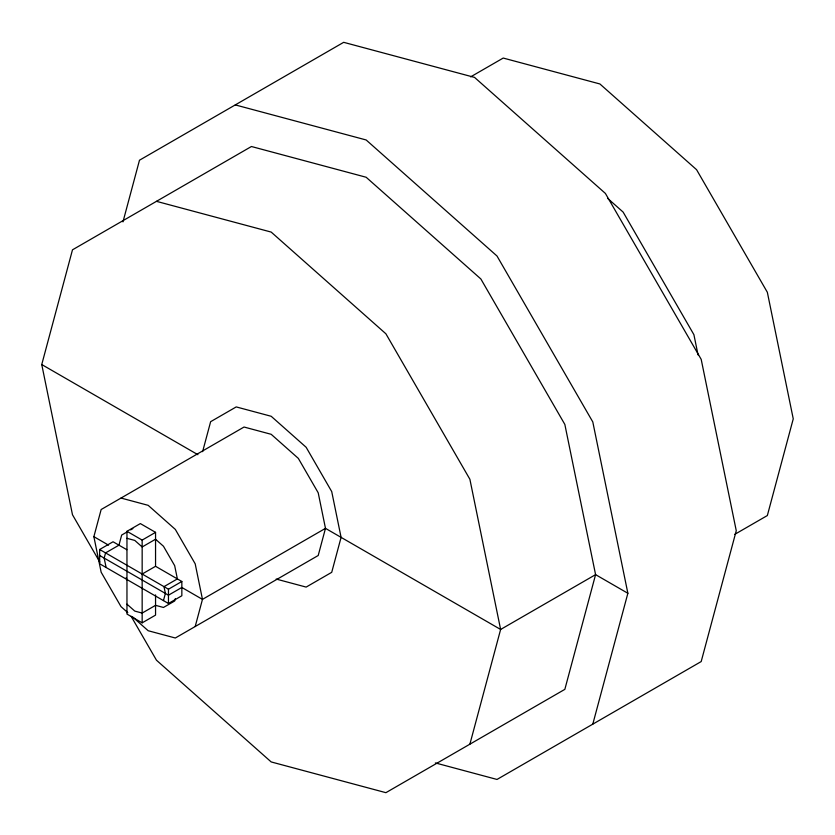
<?xml version="1.0" encoding="UTF-8"?>
<svg xmlns="http://www.w3.org/2000/svg" width="835" height="835" viewBox="0 0 835 835"><rect width="100%" height="100%" fill="white"/><g stroke="black" fill="none" stroke-linecap="round" stroke-linejoin="round"><path stroke-width="1.25" d="M99.835 562.112L72.488 514.757L41.75 364.54L72.488 249.822L251.429 146.511L366.147 177.25L480.866 278.973L564.846 424.43L595.585 574.637L564.846 689.355L385.906 792.676L271.187 761.938L156.469 660.214L131.074 616.23M122.975 221.87L139.487 160.216L343.676 42.324L474.541 77.394L605.396 193.428L701.191 359.353L736.261 530.705L701.191 661.56L497.002 779.452L435.348 762.929M127.807 612.671L121.023 606.648L101.15 572.226L93.875 536.675L101.15 509.527L244.039 427.029L271.187 434.304L298.335 458.384L318.208 492.807L325.483 528.357L318.208 555.505L175.319 638.003L148.171 630.728L132.661 616.971M202.613 451.651L210.639 421.685L236.232 406.916L271.187 416.279L306.142 447.278L331.725 491.596L341.087 537.364L331.725 572.319L306.142 587.088L276.176 579.062M163.451 600.605L165.382 593.424L163.994 586.64L177.385 578.905L174.672 565.66L163.472 546.257L155.55 539.233L142.159 546.967L134.779 540.422L126.962 538.324M175.287 598.674L174.672 600.991L163.472 607.462L155.55 605.333L142.159 613.067L134.779 611.095L126.962 604.154M195.192 626.521L202.467 599.373L195.192 563.823L175.319 529.4L148.171 505.332L121.023 498.057M469.886 744.183L500.624 629.465L469.886 479.259L385.906 333.802L271.187 232.078L156.469 201.339M592.798 724.143L627.868 593.278L592.798 421.936L497.002 256.011L366.147 139.967L235.282 104.907M470.637 76.862L503.213 58.053L599.895 83.959L696.567 169.682L767.344 292.271L793.25 418.857L767.344 515.539L734.769 534.348M155.55 594.906L155.55 615.113L142.159 622.847L126.962 614.069L126.962 531.311L140.353 523.587L155.55 532.354L155.55 566.297L181.842 581.484L181.842 595.762L168.461 603.496L99.657 563.771L99.657 549.493L113.049 541.769L126.836 549.722M127.275 531.822L121.67 535.058L118.956 545.182L105.565 552.906L104.177 558.093L106.108 567.497M130.636 529.891L132.869 528.597M126.962 531.311L142.159 540.088L155.55 532.354M142.159 574.031L155.55 566.297M99.657 549.493L168.461 589.218L181.842 581.484M627.868 593.278L595.585 574.637L500.624 629.465L325.483 528.357L202.467 599.373L181.842 587.464L168.461 595.198L99.657 555.484M41.75 364.54L197.905 454.699M93.875 536.675L108.54 545.14M607.661 198.365L623.129 212.09L693.906 334.668L698.05 354.927M126.022 577.935L127.275 580.095M168.461 589.218L168.461 603.496M142.159 540.088L142.159 622.847"/></g></svg>
